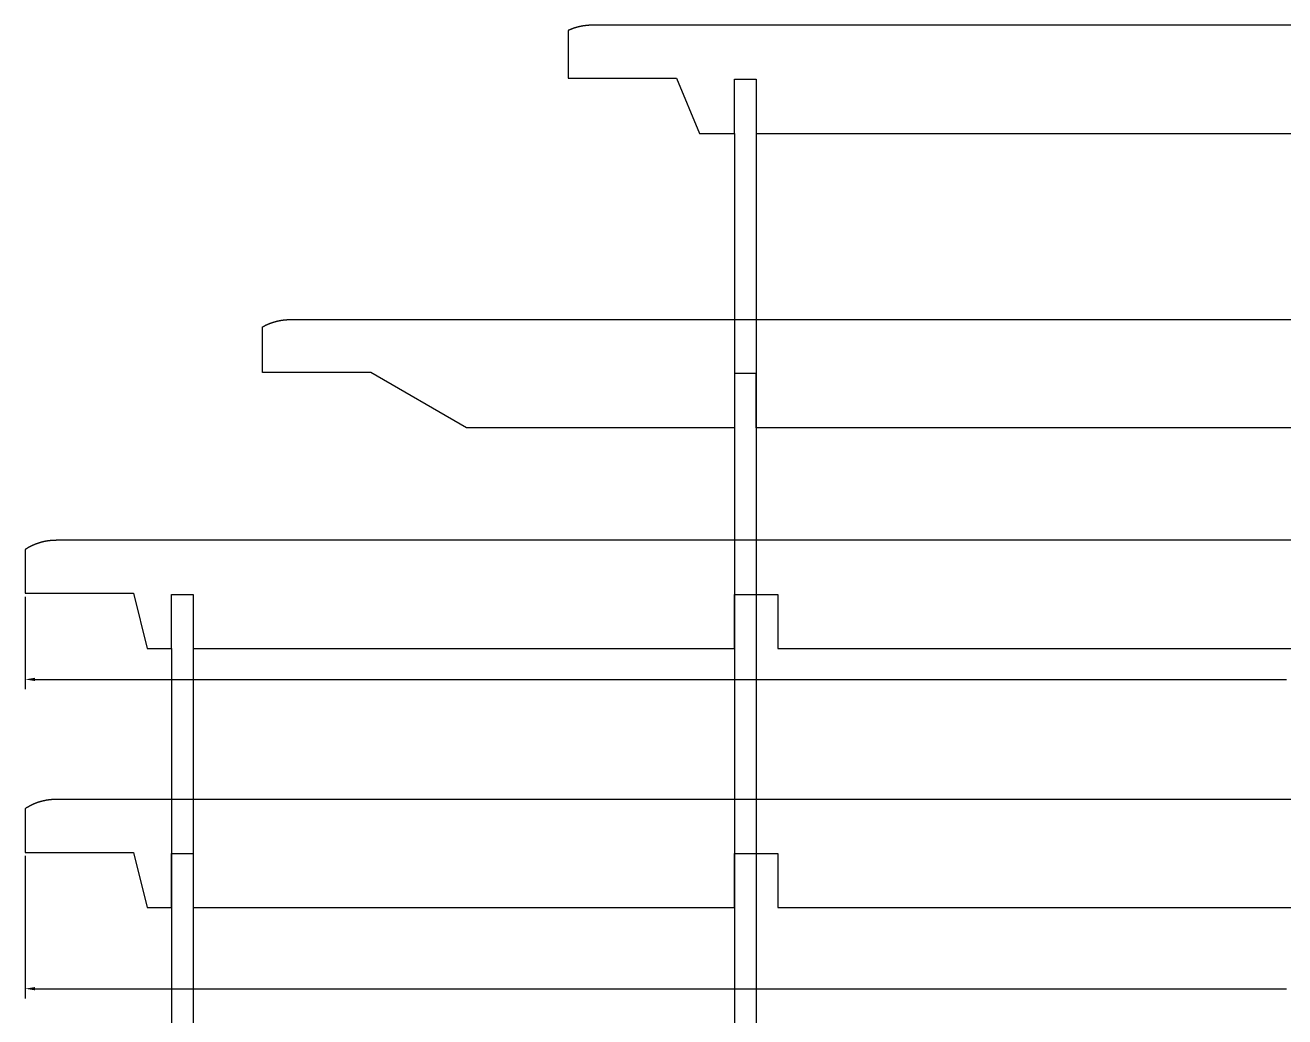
# Model space of a CAD drawing. Header units: inches. Extents: x -1514 to 1282, y -2074 to 286.
# Drawn here: x -453.01 to -429.74, y -137.36 to -119.02 of the extents above; entities that cross this region are included whole.
import ezdxf

# ---------------------------------------------------------------- set-up
doc = ezdxf.new("R2010")
doc.units = ezdxf.units.IN
doc.header["$LTSCALE"] = 0.1
doc.header["$MEASUREMENT"] = 0
doc.dimstyles.get("Standard").update_dxf_attribs({"dimtxt": 0.18, "dimasz": 0.18, "dimexe": 0.18, "dimexo": 0.0625, "dimgap": 0.09, "dimtad": 0, "dimtih": 1, "dimtoh": 1, "dimdec": 4, "dimzin": 0, "dimdsep": 46, "dimtxsty": 'Standard', "dimcen": 0.09, "dimadec": 0, "dimazin": 0, "dimtfac": 1, "dimtdec": 4, "dimtofl": 0, "dimtmove": 0, "dimatfit": 3, "dimfxl": 1, "dimtolj": 1, "dimtzin": 0, "dimarcsym": 0})

# ---------------------------------------------------------------- blocks, each defined once
blk = doc.blocks.new('*D14')
at = {"color": 0, "lineweight": -2, "transparency": 16777216}
for p, q in [((-453.015, -134.38), (-453.015, -137.016)), ((-405.193, -134.38), (-405.193, -137.016)), ((-452.835, -136.836), (-429.704, -136.836)), ((-405.373, -136.836), (-428.504, -136.836))]:
    blk.add_line(p, q, dxfattribs=at)
at = {"color": 0, "transparency": 16777216}
for points in [[(-452.835, -136.806), (-452.835, -136.866), (-453.015, -136.836)], [(-405.373, -136.806), (-405.373, -136.866), (-405.193, -136.836)]]:
    blk.add_solid(points, dxfattribs=at)
at = {"layer": 'Defpoints', "color": 0, "transparency": 16777216}
for p in [(-453.015, -134.317), (-405.193, -134.317), (-405.193, -136.836)]:
    blk.add_point(p, dxfattribs=at)
at = {"color": 0, "transparency": 16777216, "insert": (-429.104, -136.836), "char_height": 0.18, "attachment_point": 5}
blk.add_mtext('\\A1;47.8215', dxfattribs=at)
blk = doc.blocks.new('*D15')
at = {"color": 0, "lineweight": -2, "transparency": 16777216}
for p, q in [((-453.015, -129.589), (-453.015, -131.298)), ((-405.193, -129.589), (-405.193, -131.298)), ((-452.835, -131.118), (-429.704, -131.118)), ((-405.373, -131.118), (-428.504, -131.118))]:
    blk.add_line(p, q, dxfattribs=at)
at = {"color": 0, "transparency": 16777216}
for points in [[(-452.835, -131.088), (-452.835, -131.148), (-453.015, -131.118)], [(-405.373, -131.088), (-405.373, -131.148), (-405.193, -131.118)]]:
    blk.add_solid(points, dxfattribs=at)
at = {"layer": 'Defpoints', "color": 0, "transparency": 16777216}
for p in [(-453.015, -129.527), (-405.193, -129.527), (-405.193, -131.118)]:
    blk.add_point(p, dxfattribs=at)
at = {"color": 0, "transparency": 16777216, "insert": (-429.104, -131.118), "char_height": 0.18, "attachment_point": 5}
blk.add_mtext('\\A1;47.8215', dxfattribs=at)

msp = doc.modelspace()

# ---------------------------------------------------------------- linework, layer by layer
at = {"color": 3}
for p, q in [((-439.90824, -121.02337), (-439.90824, -222.48942)), ((-439.50824, -121.02337), (-439.50824, -213.28325)), ((-450.30828, -130.54698), (-450.30828, -224.15983)), ((-449.90826, -130.54698), (-449.90826, -205.2255))]:
    msp.add_line(p, q, dxfattribs=at)
at = {"color": 7, "linetype": 'Continuous', "lineweight": 25}
for points in [[(-415.66949, -119.02337), (-442.51857, -119.02337), (-442.52229, -119.02338), (-442.52602, -119.0234), (-442.52974, -119.02343), (-442.53347, -119.02347), (-442.53719, -119.02352), (-442.54091, -119.02358), (-442.54464, -119.02365), (-442.54836, -119.02374), (-442.55208, -119.02384), (-442.55581, -119.02395), (-442.55953, -119.02407), (-442.56325, -119.0242), (-442.56698, -119.02434), (-442.5707, -119.0245), (-442.57442, -119.02466), (-442.57814, -119.02484), (-442.58186, -119.02503), (-442.58558, -119.02523), (-442.5893, -119.02545), (-442.59302, -119.02567), (-442.59673, -119.02591), (-442.60045, -119.02616), (-442.60416, -119.02642), (-442.60788, -119.02669), (-442.61159, -119.02697), (-442.6153, -119.02727), (-442.61901, -119.02758), (-442.62272, -119.02789), (-442.62638, -119.02822), (-442.63004, -119.02856), (-442.6337, -119.02891), (-442.63736, -119.02927), (-442.64102, -119.02965), (-442.64468, -119.03003), (-442.64834, -119.03043), (-442.652, -119.03084), (-442.65566, -119.03126), (-442.65932, -119.0317), (-442.66298, -119.03214), (-442.66664, -119.0326), (-442.6703, -119.03307), (-442.67396, -119.03355), (-442.67761, -119.03405), (-442.68127, -119.03456), (-442.68492, -119.03507), (-442.68858, -119.0356), (-442.69223, -119.03615), (-442.69588, -119.0367), (-442.69953, -119.03727), (-442.70318, -119.03785), (-442.70683, -119.03844), (-442.71048, -119.03904), (-442.71412, -119.03965), (-442.71777, -119.04028), (-442.72141, -119.04092), (-442.72505, -119.04157), (-442.72869, -119.04223), (-442.73232, -119.04291), (-442.73596, -119.04359), (-442.73959, -119.04429), (-442.74322, -119.04501), (-442.74685, -119.04573), (-442.75048, -119.04646), (-442.7541, -119.04721), (-442.75772, -119.04797), (-442.76134, -119.04874), (-442.76496, -119.04953), (-442.76858, -119.05032), (-442.77219, -119.05113), (-442.7758, -119.05195), (-442.77941, -119.05278), (-442.78301, -119.05363), (-442.78661, -119.05449), (-442.79021, -119.05535), (-442.79381, -119.05624), (-442.7974, -119.05713), (-442.80099, -119.05803), (-442.80458, -119.05895), (-442.80816, -119.05988), (-442.81174, -119.06082), (-442.81532, -119.06178), (-442.81889, -119.06274), (-442.82246, -119.06372), (-442.82603, -119.06471), (-442.82959, -119.06572), (-442.83315, -119.06673), (-442.8367, -119.06776), (-442.84025, -119.0688), (-442.8438, -119.06985), (-442.84734, -119.07091), (-442.85088, -119.07199), (-442.85442, -119.07308), (-442.85795, -119.07418), (-442.86147, -119.07529), (-442.865, -119.07642), (-442.86851, -119.07756), (-442.87203, -119.07871), (-442.87554, -119.07987), (-442.87904, -119.08104), (-442.88254, -119.08223), (-442.88603, -119.08343), (-442.88952, -119.08464), (-442.89301, -119.08586), (-442.89649, -119.0871), (-442.89996, -119.08835), (-442.90343, -119.08961), (-442.9069, -119.09088), (-442.91036, -119.09217), (-442.91381, -119.09346), (-442.91726, -119.09477), (-442.9207, -119.09609), (-442.92414, -119.09743), (-442.92757, -119.09878), (-442.931, -119.10013), (-442.93442, -119.10151), (-442.93784, -119.10289), (-442.94125, -119.10429), (-442.94465, -119.10569), (-442.94805, -119.10712), (-442.95144, -119.10855), (-442.95482, -119.10999), (-442.9582, -119.11145), (-442.96157, -119.11292), (-442.96494, -119.11441), (-442.9683, -119.1159), (-442.97165, -119.11741), (-442.975, -119.11893), (-442.97834, -119.12046), (-442.97834, -120.00253), (-440.97834, -120.00253), (-440.5518, -121.02337), (-439.90824, -121.02337), (-439.90824, -120.02337), (-439.50824, -120.02337), (-439.50824, -121.02337), (-429.294, -121.02337)], [(-429.29401, -126.46517), (-439.50825, -126.46517), (-439.50825, -125.46517), (-439.90825, -125.46517), (-439.90825, -126.46517), (-440.35859, -126.46517), (-440.80894, -126.46517), (-441.25928, -126.46517), (-441.70962, -126.46517), (-442.15997, -126.46517), (-442.61031, -126.46517), (-443.06065, -126.46517), (-443.511, -126.46517), (-443.96134, -126.46517), (-444.41168, -126.46517), (-444.86202, -126.46517), (-446.62964, -125.44464), (-448.62964, -125.44464), (-448.62964, -124.6014), (-448.62594, -124.59928), (-448.62224, -124.59718), (-448.61852, -124.5951), (-448.61479, -124.59303), (-448.61106, -124.59097), (-448.60731, -124.58893), (-448.60355, -124.58691), (-448.59979, -124.58491), (-448.59601, -124.58292), (-448.59222, -124.58095), (-448.58842, -124.57899), (-448.58462, -124.57705), (-448.5808, -124.57512), (-448.57698, -124.57322), (-448.57314, -124.57133), (-448.5693, -124.56945), (-448.56545, -124.56759), (-448.56159, -124.56575), (-448.55772, -124.56393), (-448.55384, -124.56212), (-448.54995, -124.56032), (-448.54605, -124.55855), (-448.54215, -124.55679), (-448.53824, -124.55504), (-448.53432, -124.55332), (-448.53039, -124.55161), (-448.52645, -124.54991), (-448.52251, -124.54824), (-448.51856, -124.54657), (-448.5146, -124.54493), (-448.51063, -124.5433), (-448.50666, -124.54169), (-448.50268, -124.5401), (-448.49869, -124.53852), (-448.49469, -124.53696), (-448.49069, -124.53541), (-448.48668, -124.53389), (-448.48267, -124.53237), (-448.47865, -124.53088), (-448.47462, -124.5294), (-448.47059, -124.52794), (-448.46655, -124.5265), (-448.4625, -124.52507), (-448.45845, -124.52366), (-448.45439, -124.52226), (-448.45033, -124.52089), (-448.44626, -124.51952), (-448.44218, -124.51818), (-448.4381, -124.51685), (-448.43402, -124.51554), (-448.42993, -124.51425), (-448.42583, -124.51297), (-448.42173, -124.51171), (-448.41763, -124.51047), (-448.41352, -124.50925), (-448.4094, -124.50804), (-448.40529, -124.50685), (-448.40116, -124.50567), (-448.39704, -124.50451), (-448.39291, -124.50337), (-448.38877, -124.50225), (-448.38463, -124.50114), (-448.38049, -124.50005), (-448.37634, -124.49898), (-448.37219, -124.49792), (-448.36804, -124.49688), (-448.36388, -124.49586), (-448.35973, -124.49486), (-448.35556, -124.49387), (-448.3514, -124.4929), (-448.34723, -124.49195), (-448.34306, -124.49101), (-448.33888, -124.49009), (-448.33471, -124.48919), (-448.33053, -124.48831), (-448.32635, -124.48744), (-448.32217, -124.48659), (-448.31798, -124.48576), (-448.3138, -124.48494), (-448.30961, -124.48414), (-448.30542, -124.48336), (-448.30123, -124.4826), (-448.29913, -124.48222), (-448.29808, -124.48204), (-448.29702, -124.48185), (-448.29278, -124.48111), (-448.28854, -124.48039), (-448.28429, -124.47969), (-448.28004, -124.479), (-448.27578, -124.47833), (-448.27152, -124.47768), (-448.26726, -124.47704), (-448.263, -124.47642), (-448.25873, -124.47582), (-448.25446, -124.47523), (-448.25019, -124.47467), (-448.24592, -124.47411), (-448.24164, -124.47358), (-448.23736, -124.47306), (-448.23308, -124.47255), (-448.22879, -124.47207), (-448.22451, -124.4716), (-448.22022, -124.47115), (-448.21593, -124.47071), (-448.21164, -124.47029), (-448.20734, -124.46989), (-448.20305, -124.4695), (-448.19875, -124.46913), (-448.19445, -124.46878), (-448.19015, -124.46844), (-448.18585, -124.46812), (-448.18155, -124.46782), (-448.17725, -124.46753), (-448.17295, -124.46726), (-448.16864, -124.46701), (-448.16434, -124.46677), (-448.16003, -124.46655), (-448.15573, -124.46635), (-448.15142, -124.46616), (-448.14711, -124.46599), (-448.14281, -124.46583), (-448.1385, -124.46569), (-448.13419, -124.46557), (-448.12988, -124.46546), (-448.12558, -124.46537), (-448.12127, -124.4653), (-448.11696, -124.46524), (-448.11266, -124.4652), (-448.10835, -124.46518), (-448.10405, -124.46517), (-410.08401, -124.46517)], [(-405.74752, -128.54698), (-452.44054, -128.54698), (-452.44529, -128.547), (-452.45004, -128.54703), (-452.45479, -128.54708), (-452.45954, -128.54715), (-452.46429, -128.54724), (-452.46905, -128.54736), (-452.4738, -128.54749), (-452.47855, -128.54765), (-452.48331, -128.54783), (-452.48806, -128.54803), (-452.49282, -128.54824), (-452.49757, -128.54848), (-452.50232, -128.54874), (-452.50708, -128.54903), (-452.51183, -128.54933), (-452.51658, -128.54965), (-452.52133, -128.54999), (-452.52608, -128.55036), (-452.53083, -128.55074), (-452.53558, -128.55115), (-452.54032, -128.55158), (-452.54507, -128.55203), (-452.54981, -128.5525), (-452.55455, -128.55298), (-452.55929, -128.5535), (-452.56402, -128.55403), (-452.56876, -128.55458), (-452.57349, -128.55515), (-452.57822, -128.55575), (-452.58294, -128.55636), (-452.58767, -128.557), (-452.59238, -128.55766), (-452.5971, -128.55833), (-452.60181, -128.55903), (-452.60652, -128.55975), (-452.61123, -128.56049), (-452.61593, -128.56126), (-452.62063, -128.56204), (-452.62533, -128.56284), (-452.63002, -128.56367), (-452.6347, -128.56451), (-452.63938, -128.56538), (-452.64406, -128.56627), (-452.64873, -128.56717), (-452.6534, -128.5681), (-452.65806, -128.56905), (-452.66272, -128.57002), (-452.66737, -128.57102), (-452.67202, -128.57203), (-452.67666, -128.57306), (-452.68129, -128.57412), (-452.68592, -128.57519), (-452.69054, -128.57629), (-452.69516, -128.57741), (-452.69977, -128.57855), (-452.70207, -128.57913), (-452.70436, -128.57971), (-452.70893, -128.58088), (-452.7135, -128.58208), (-452.71806, -128.58329), (-452.72262, -128.58453), (-452.72717, -128.58579), (-452.73172, -128.58708), (-452.73627, -128.58838), (-452.74081, -128.58971), (-452.74534, -128.59105), (-452.74987, -128.59242), (-452.7544, -128.59381), (-452.75892, -128.59522), (-452.76344, -128.59666), (-452.76795, -128.59811), (-452.77245, -128.59959), (-452.77695, -128.60108), (-452.78144, -128.6026), (-452.78593, -128.60414), (-452.79041, -128.6057), (-452.79488, -128.60728), (-452.79935, -128.60888), (-452.80381, -128.61051), (-452.80826, -128.61215), (-452.81271, -128.61381), (-452.81715, -128.6155), (-452.82158, -128.61721), (-452.826, -128.61893), (-452.83042, -128.62068), (-452.83483, -128.62245), (-452.83923, -128.62424), (-452.84362, -128.62605), (-452.84801, -128.62788), (-452.85238, -128.62973), (-452.85675, -128.6316), (-452.86111, -128.63349), (-452.86546, -128.6354), (-452.8698, -128.63734), (-452.87413, -128.63929), (-452.87845, -128.64126), (-452.88276, -128.64325), (-452.88706, -128.64527), (-452.89135, -128.6473), (-452.89564, -128.64935), (-452.89991, -128.65143), (-452.90417, -128.65352), (-452.90842, -128.65563), (-452.91266, -128.65777), (-452.91689, -128.65992), (-452.92111, -128.66209), (-452.92532, -128.66428), (-452.92952, -128.6665), (-452.9337, -128.66873), (-452.93788, -128.67098), (-452.94204, -128.67325), (-452.94619, -128.67554), (-452.95033, -128.67785), (-452.95445, -128.68018), (-452.95857, -128.68253), (-452.96267, -128.6849), (-452.96676, -128.68729), (-452.97083, -128.68969), (-452.97489, -128.69212), (-452.97894, -128.69457), (-452.98298, -128.69703), (-452.987, -128.69952), (-452.99101, -128.70202), (-452.99501, -128.70454), (-452.99899, -128.70708), (-453.00296, -128.70964), (-453.00691, -128.71222), (-453.01085, -128.71482), (-453.01477, -128.71744), (-453.01477, -129.52668), (-451.01477, -129.52668), (-450.75972, -130.54698), (-450.30826, -130.54698), (-450.30826, -129.54698), (-449.90826, -129.54698), (-449.90826, -130.54698), (-439.90826, -130.54698), (-439.90826, -129.54698), (-439.10826, -129.54698), (-439.10826, -130.54698), (-429.29402, -130.54698)], [(-405.74752, -133.33777), (-452.44054, -133.33777), (-452.44529, -133.33778), (-452.45004, -133.33781), (-452.45479, -133.33787), (-452.45954, -133.33794), (-452.46429, -133.33803), (-452.46905, -133.33815), (-452.4738, -133.33828), (-452.47855, -133.33844), (-452.48331, -133.33861), (-452.48806, -133.33881), (-452.49282, -133.33903), (-452.49757, -133.33927), (-452.50232, -133.33953), (-452.50708, -133.33981), (-452.51183, -133.34011), (-452.51658, -133.34044), (-452.52133, -133.34078), (-452.52608, -133.34115), (-452.53083, -133.34153), (-452.53558, -133.34194), (-452.54032, -133.34236), (-452.54507, -133.34281), (-452.54981, -133.34328), (-452.55455, -133.34377), (-452.55929, -133.34428), (-452.56402, -133.34481), (-452.56876, -133.34537), (-452.57349, -133.34594), (-452.57822, -133.34653), (-452.58294, -133.34715), (-452.58767, -133.34779), (-452.59238, -133.34844), (-452.5971, -133.34912), (-452.60181, -133.34982), (-452.60652, -133.35054), (-452.61123, -133.35128), (-452.61593, -133.35204), (-452.62063, -133.35283), (-452.62533, -133.35363), (-452.63002, -133.35445), (-452.6347, -133.3553), (-452.63938, -133.35617), (-452.64406, -133.35705), (-452.64873, -133.35796), (-452.6534, -133.35889), (-452.65806, -133.35984), (-452.66272, -133.36081), (-452.66737, -133.3618), (-452.67202, -133.36282), (-452.67666, -133.36385), (-452.68129, -133.36491), (-452.68592, -133.36598), (-452.69054, -133.36708), (-452.69516, -133.3682), (-452.69977, -133.36934), (-452.70207, -133.36991), (-452.70436, -133.37049), (-452.70893, -133.37167), (-452.7135, -133.37286), (-452.71806, -133.37408), (-452.72262, -133.37532), (-452.72717, -133.37658), (-452.73172, -133.37786), (-452.73627, -133.37917), (-452.74081, -133.38049), (-452.74534, -133.38184), (-452.74987, -133.38321), (-452.7544, -133.3846), (-452.75892, -133.38601), (-452.76344, -133.38744), (-452.76795, -133.3889), (-452.77245, -133.39037), (-452.77695, -133.39187), (-452.78144, -133.39339), (-452.78593, -133.39493), (-452.79041, -133.39649), (-452.79488, -133.39807), (-452.79935, -133.39967), (-452.80381, -133.40129), (-452.80826, -133.40294), (-452.81271, -133.4046), (-452.81715, -133.40629), (-452.82158, -133.40799), (-452.826, -133.40972), (-452.83042, -133.41147), (-452.83483, -133.41324), (-452.83923, -133.41503), (-452.84362, -133.41683), (-452.84801, -133.41867), (-452.85238, -133.42052), (-452.85675, -133.42239), (-452.86111, -133.42428), (-452.86546, -133.42619), (-452.8698, -133.42812), (-452.87413, -133.43007), (-452.87845, -133.43205), (-452.88276, -133.43404), (-452.88706, -133.43605), (-452.89135, -133.43809), (-452.89564, -133.44014), (-452.89991, -133.44221), (-452.90417, -133.44431), (-452.90842, -133.44642), (-452.91266, -133.44855), (-452.91689, -133.45071), (-452.92111, -133.45288), (-452.92532, -133.45507), (-452.92952, -133.45728), (-452.9337, -133.45952), (-452.93788, -133.46177), (-452.94204, -133.46404), (-452.94619, -133.46633), (-452.95033, -133.46864), (-452.95445, -133.47097), (-452.95857, -133.47332), (-452.96267, -133.47569), (-452.96676, -133.47807), (-452.97083, -133.48048), (-452.97489, -133.48291), (-452.97894, -133.48535), (-452.98298, -133.48782), (-452.987, -133.4903), (-452.99101, -133.49281), (-452.99501, -133.49533), (-452.99899, -133.49787), (-453.00296, -133.50043), (-453.00691, -133.50301), (-453.01085, -133.50561), (-453.01477, -133.50822), (-453.01477, -134.31747), (-451.01477, -134.31747), (-450.75972, -135.33777), (-450.30826, -135.33777), (-450.30826, -134.33777), (-449.90826, -134.33777), (-449.90826, -135.33777), (-439.90826, -135.33777), (-439.90826, -134.33777), (-439.10826, -134.33777), (-439.10826, -135.33777), (-429.29402, -135.33777)]]:
    msp.add_lwpolyline(points, dxfattribs=at)

# ---------------------------------------------------------------- dimensions: what is measured, and where the dimension line sits
for base, p1, p2, picture, middle in [((-405.19327, -131.11768), (-453.01477, -129.52668), (-405.19327, -129.52668), '*D15', (-429.10402, -131.11768)), ((-405.19327, -136.8359), (-453.01477, -134.31747), (-405.19327, -134.31747), '*D14', (-429.10402, -136.8359))]:
    dim = msp.add_linear_dim(base=base, p1=p1, p2=p2, dimstyle='Standard')
    dim.commit()
    dim.dimension.update_dxf_attribs({"geometry": picture, "text_midpoint": middle})

doc.saveas('drawing.dxf')
